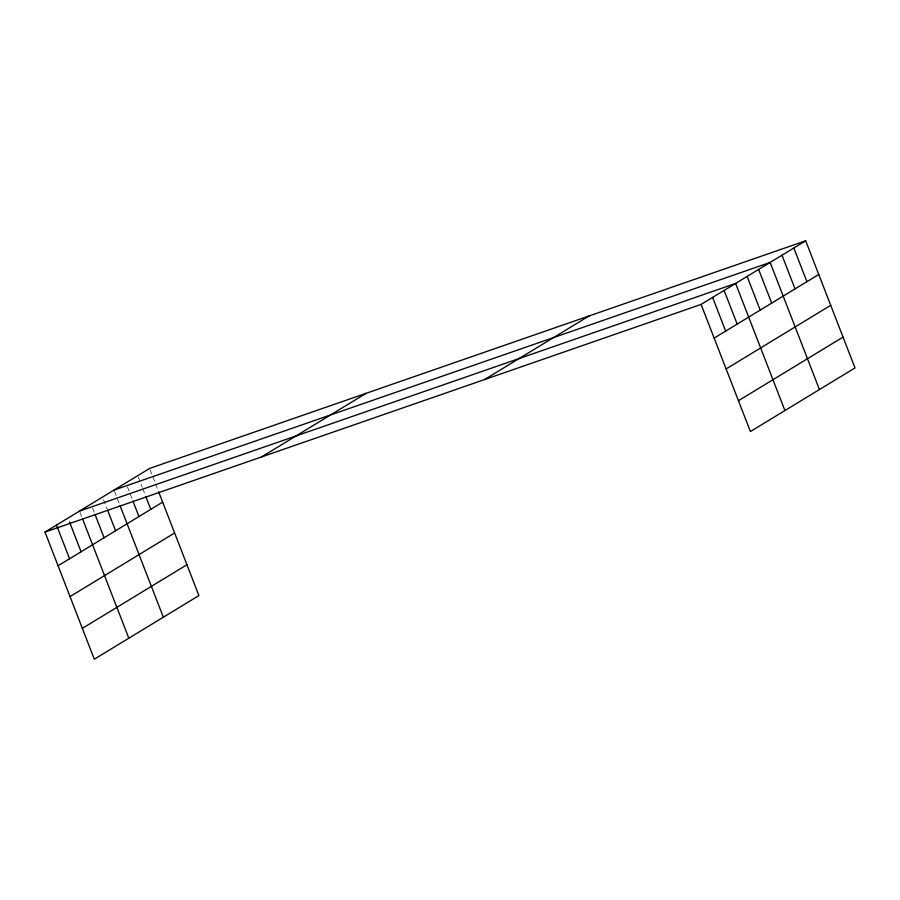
<?xml version="1.0" encoding="UTF-8"?>
<svg xmlns="http://www.w3.org/2000/svg" width="900" height="900" viewBox="0 0 900 900"><rect width="100%" height="100%" fill="white"/><g stroke="black" fill="none" stroke-linecap="round" stroke-linejoin="round"><path stroke-width="0.67" stroke-dasharray="4.5 3.38" d="M150.097 469.744L155.115 482.692M155.621 483.986L158.13 490.466M138.24 476.955L142.256 487.316M142.763 488.61L145.271 495.09M127.395 486.754L132.412 499.714M114.536 491.377L119.554 504.338M103.534 499.669L107.044 508.736M92.531 507.971L94.534 513.146M80.021 512.381L82.024 517.556"/><path stroke-width="1.35" d="M158.636 491.76L198.9 595.575L94.309 659.205L45 532.08L149.591 468.45L805.691 240.795L855 367.92L750.409 431.55L701.1 304.425L805.691 240.795M58.061 565.762L162.653 502.132M261.517 456.952L366.109 393.322M70.02 596.599L174.623 532.969M484.582 379.553L589.174 315.911M82.35 628.369L186.941 564.739M714.161 338.108L818.752 274.477M726.12 368.944L830.711 305.314M738.45 400.714L843.041 337.084M114.03 490.084L770.13 262.429L819.439 389.554M79.515 511.088L735.615 283.433L784.924 410.558M45 532.08L701.1 304.425M793.834 248.006L806.906 281.689M781.988 255.218L795.049 288.9M758.621 269.426L771.694 303.109M747.124 276.424L760.185 310.106M724.106 290.43L737.179 324.113M712.609 297.428L725.67 331.11M145.778 496.384L150.806 509.344M132.919 501.007L138.949 516.555M120.06 505.631L163.339 617.209M107.55 510.041L115.594 530.764M95.04 514.451L104.085 537.761M82.53 518.85L128.824 638.212M69.514 521.966L81.079 551.767M56.509 525.082L69.57 558.765"/></g></svg>
